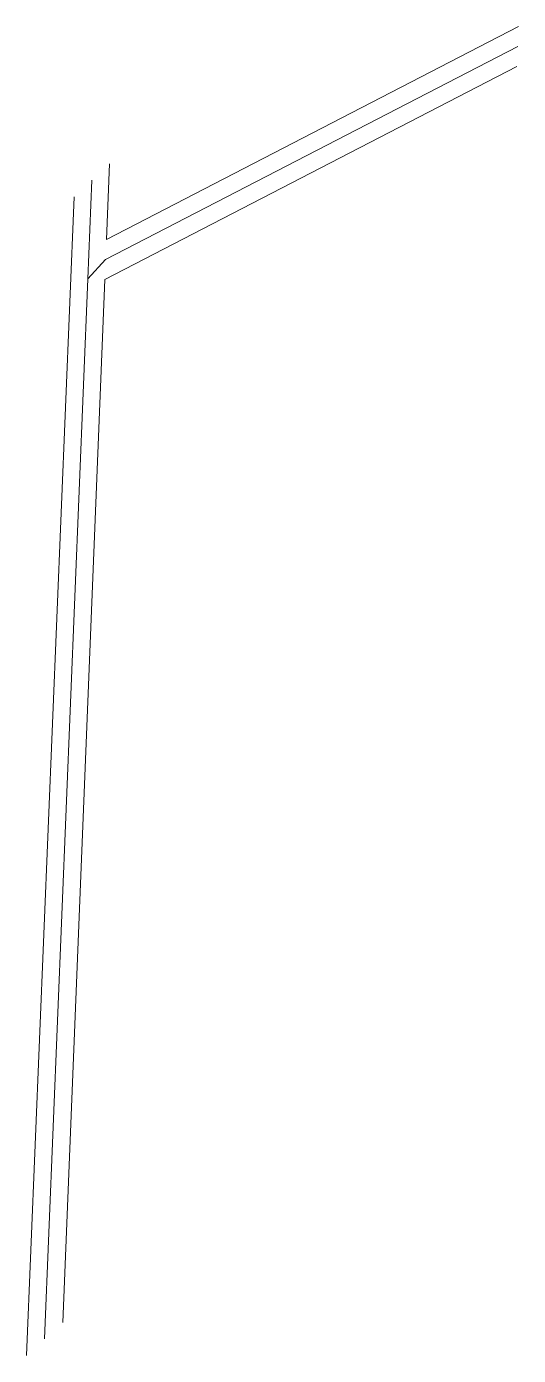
# Model space of a CAD drawing. Header units: millimetres. Extents: x 413184 to 413487, y 4594467 to 4594826.
# Drawn here: x 413444.3 to 413486.7, y 4594572 to 4594686.6 of the extents above; entities outside this region: 1.
import ezdxf

# ---------------------------------------------------------------- set-up
doc = ezdxf.new("R2010")
doc.units = ezdxf.units.MM
doc.layers.get('0').update_dxf_attribs({"lineweight": 0})
doc.layers.add('GEOFENCE', color=2, linetype='Continuous', lineweight=0)
doc.layers.add('INIT_COORD', color=1, linetype='Continuous', lineweight=0)

msp = doc.modelspace()

# ---------------------------------------------------------------- linework, layer by layer
for p, q in [((413451.16, 4594668.18, 361.92), (413486.7, 4594686.55, 361.92)), ((413451.02, 4594664.73, 361.92), (413486.56, 4594683.1, 361.92)), ((413451.16, 4594668.18, 361.92), (413451.43, 4594674.72, 361.92)), ((413444.27, 4594571.96, 361.92), (413448.39, 4594671.87, 361.92)), ((413447.39, 4594574.8, 361.92), (413451.02, 4594664.73, 361.92))]:
    msp.add_line(p, q)
at = {"layer": 'GEOFENCE'}
for p, q in [((413451.09, 4594666.46, 361.92), (413486.63, 4594684.83, 361.92)), ((413449.56, 4594664.79, 361.92), (413449.91, 4594673.3, 361.92)), ((413449.56, 4594664.79, 361.92), (413451.09, 4594666.46, 361.92)), ((413445.83, 4594573.38, 361.92), (413449.56, 4594664.79, 361.92))]:
    msp.add_line(p, q, dxfattribs=at)
at = {"layer": 'INIT_COORD', "lineweight": 100}
msp.add_point((413212.66, 4594825.79, 355.23), dxfattribs=at)

doc.saveas('drawing.dxf')
